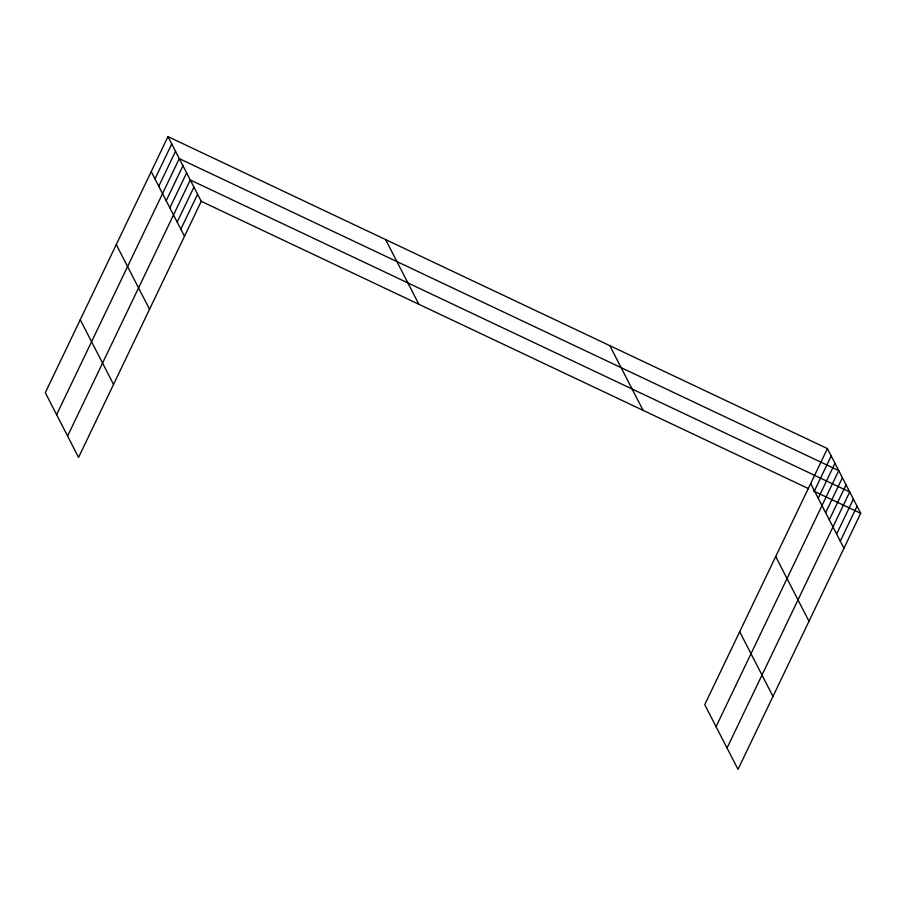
<?xml version="1.0" encoding="UTF-8"?>
<svg xmlns="http://www.w3.org/2000/svg" width="906" height="906" viewBox="0 0 906 906"><rect width="100%" height="100%" fill="white"/><g stroke="black" fill="none" stroke-linecap="round" stroke-linejoin="round"><path stroke-width="1.36" d="M167.984 136.625L45.3 392.683L78.573 457.405L201.257 201.336L167.984 136.625L827.427 448.595L860.7 513.317L738.016 769.375L704.743 704.664L827.427 448.595M154.994 178.935L171.755 143.952M158.765 186.274L175.526 151.291M56.614 414.688L179.297 158.618L838.741 470.599L716.057 726.669M166.194 200.724L182.955 165.741M169.864 207.836L186.625 172.865M67.588 436.046L190.283 179.977L849.715 491.958L727.031 748.028M177.18 222.083L193.941 187.1M180.838 229.195L197.599 194.212M814.437 490.916L831.198 455.933M818.209 498.243L834.97 463.272M825.638 512.705L842.399 477.722M829.296 519.817L846.057 484.835M836.623 534.053L853.384 499.07M840.281 541.176L857.042 506.194M201.257 201.336L808.526 488.628M813.611 491.029L860.7 513.317M810.666 483.578L843.939 548.289M775.706 556.544L808.979 621.256M609.817 345.65L643.09 410.361M739.692 631.708L772.965 696.42M385.605 239.569L418.878 304.291M151.223 171.608L184.496 236.319M116.274 244.563L149.547 309.274M80.26 319.727L113.533 384.438"/></g></svg>
